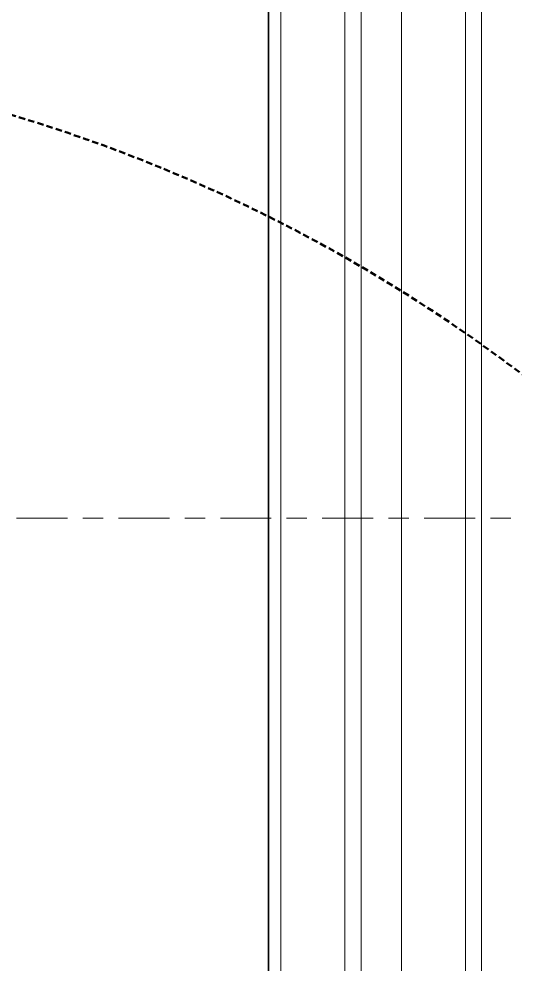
# Model space of a CAD drawing. Header units: millimetres. Extents: x 652554 to 1678317, y -308114 to 170803.
# Drawn here: x 746871.4 to 747026, y -94520.1 to -94225.4 of the extents above; entities that cross this region are included whole.
import ezdxf

# ---------------------------------------------------------------- set-up
doc = ezdxf.new("R2010")
doc.units = ezdxf.units.MM
doc.linetypes.add('Centre', pattern=[31.75, 6.35, -4.7625, 15.875, -4.7625])
doc.linetypes.add('DPA_Hidden 50', pattern=[3, 2, -1])
for name, color, linetype, lineweight in [('A-DETL-GENF', 7, 'Continuous', 35), ('A-FLOR-LEVL', 7, 'Continuous', 9), ('A-GENM', 7, 'Continuous', 9), ('E-LITE-EQPM', 7, 'Continuous', 35)]:
    doc.layers.add(name, color=color, linetype=linetype, lineweight=lineweight)

# ---------------------------------------------------------------- blocks, each defined once
blk = doc.blocks.new('GM_Louver Grill Vertical Z - Z Profile-12047552-2241-01 ENTRANCE 2 ENLARGED ELEVATION 1')
at = {"layer": 'A-GENM', "color": 7}
for p, q in [((-632187.62, 105750), (-632187.62, 108525)), ((-632167.62, 105750), (-632167.62, 108525)), ((-632162.62, 105750), (-632162.62, 108525))]:
    blk.add_line(p, q, dxfattribs=at)
blk = doc.blocks.new('ACM_L14 - LED Street Light Luminaire with Wide Light - PRA4-CB-8-V153-2241-01 ENTRANCE 2 ENLARGED ELEVATION 1')
at = {"layer": 'E-LITE-EQPM', "color": 7}
blk.add_line((-632567.38, 101320), (-632567.38, 113220), dxfattribs=at)
blk = doc.blocks.new('DPA_AN_Callout - DPA_AN_Callout-15610008-2241-01 ENTRANCE 2 ENLARGED ELEVATION 1')
at = {"layer": 'A-DETL-GENF', "color": 7, "linetype": 'DPA_Hidden 50', "lineweight": 50}
blk.add_arc((-632790.53, 106196.45), 500, 0, 90, dxfattribs=at)

msp = doc.modelspace()

# ---------------------------------------------------------------- linework, layer by layer
at = {"layer": 'A-FLOR-LEVL', "color": 7, "linetype": 'Centre'}
msp.add_line((741176.3131, -94381.019), (762971.0468, -94381.019), dxfattribs=at)

# ---------------------------------------------------------------- block references
at = {"layer": 'A-DETL-GENF', "color": 7}
msp.add_blockref('DPA_AN_Callout - DPA_AN_Callout-15610008-2241-01 ENTRANCE 2 ENLARGED ELEVATION 1', (1379516.5465, -200931.019), dxfattribs=at)
at = {"layer": 'A-GENM', "color": 7}
for p in [(1379140.624, -200931.019), (1379178.2163, -200931.019)]:
    msp.add_blockref('GM_Louver Grill Vertical Z - Z Profile-12047552-2241-01 ENTRANCE 2 ENLARGED ELEVATION 1', p, dxfattribs=at)
at = {"layer": 'E-LITE-EQPM', "color": 7}
msp.add_blockref('ACM_L14 - LED Street Light Luminaire with Wide Light - PRA4-CB-8-V153-2241-01 ENTRANCE 2 ENLARGED ELEVATION 1', (1379516.5465, -200931.019), dxfattribs=at)

doc.saveas('drawing.dxf')
